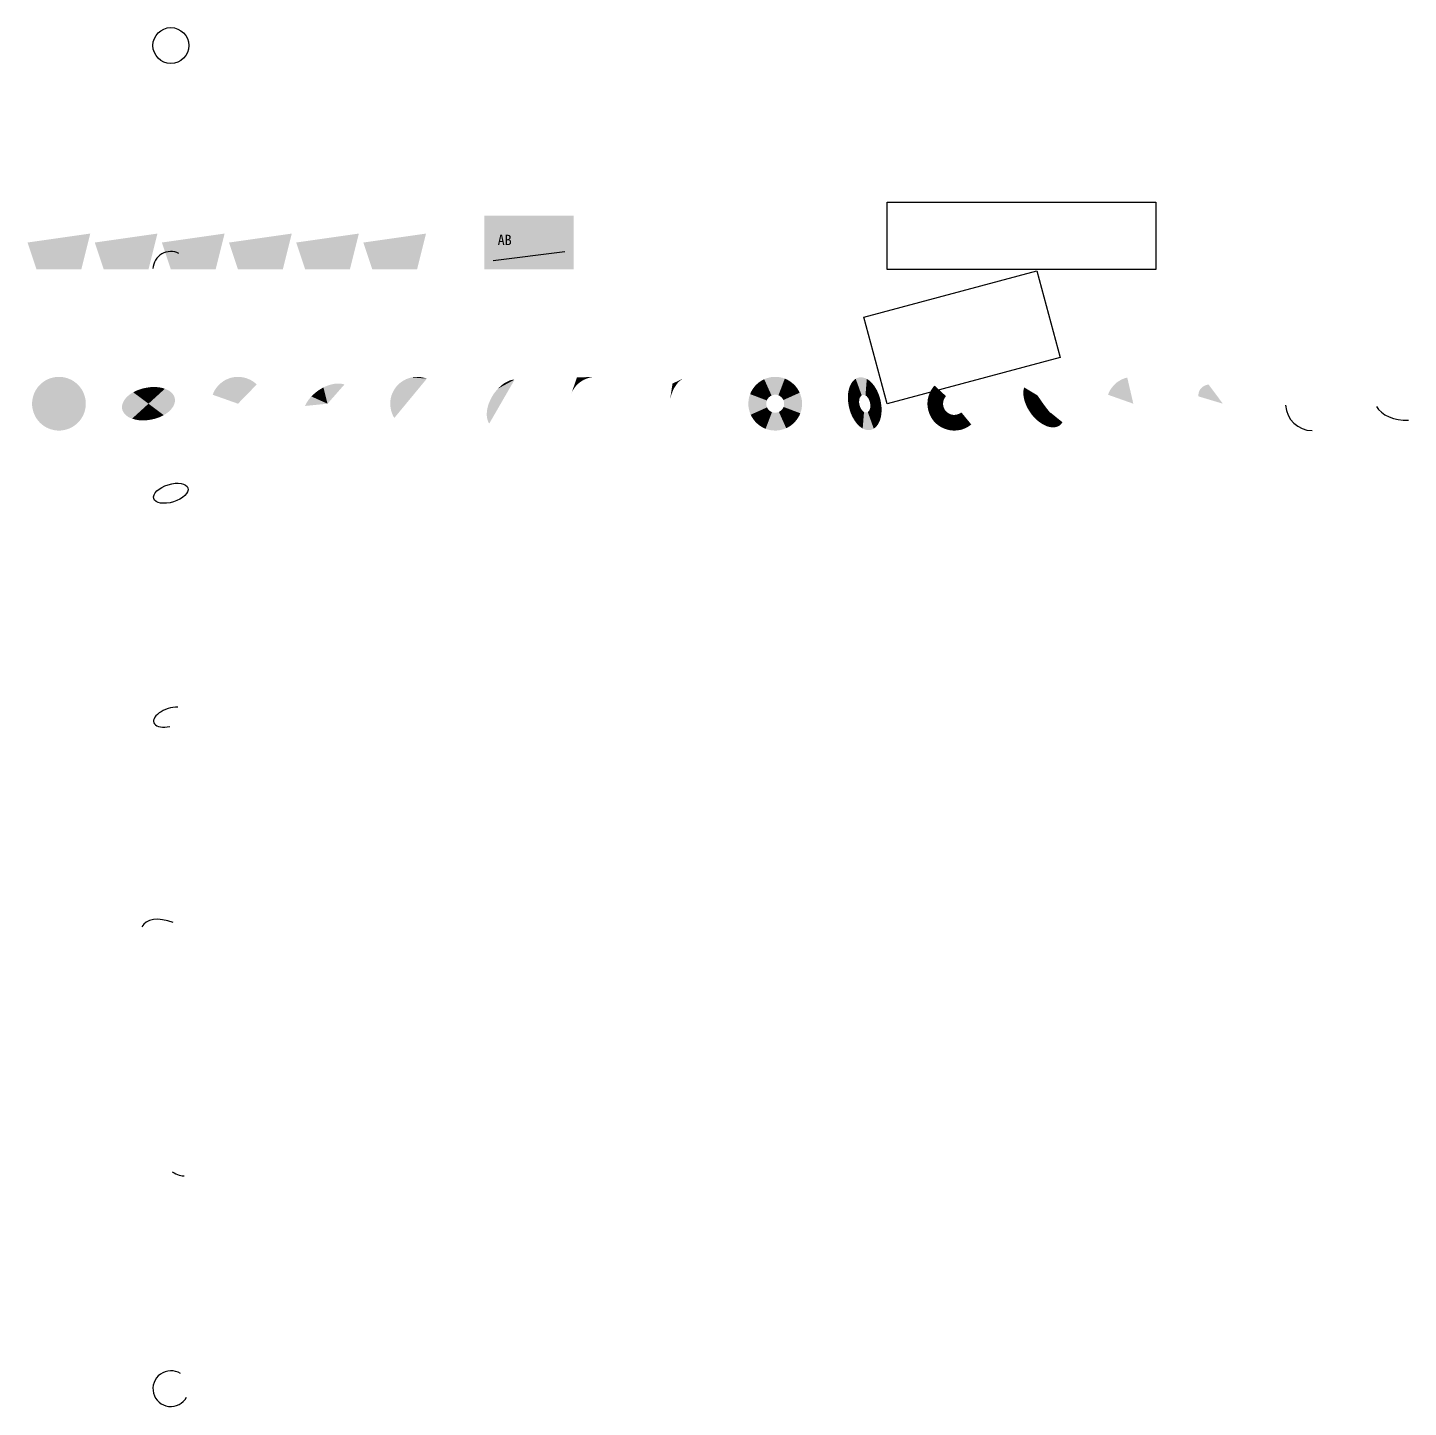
# Model space of a CAD drawing. Header units: millimetres. Extents: x -22 to 27900, y -52709 to 249.
# Drawn here: x 400 to 15822, y -52709 to -37300 of the extents above; entities that cross this region are included whole.
import ezdxf

# ---------------------------------------------------------------- set-up
doc = ezdxf.new("R2010")
doc.units = ezdxf.units.MM
doc.layers.add('0-0', color=7, linetype='Continuous')
doc.layers.add('2-0', color=7, linetype='Continuous')
doc.styles.add('ＭＳ ゴシック', font='msgothic.ttc')
picture_1 = doc.add_image_def('image1.bmp', size_in_pixel=(40, 10))
picture_2 = doc.add_image_def('image2.bmp', size_in_pixel=(1000, 500))

# ---------------------------------------------------------------- blocks, each defined once
blk = doc.blocks.new('JW_NHOM_2_TL_1-20')
at = {"layer": '2-0', "color": 7}
blk.add_circle((800, -15000), 80, dxfattribs=at)
for centre, start, end in [((800, -16000), 63.02536, 177.61692), ((800, -21000), 57.29578, 331.35211)]:
    blk.add_arc(centre, 80, start, end, dxfattribs=at)
blk.add_ellipse((800, -17000), major_axis=(76.4, 23.6), ratio=0.5, dxfattribs=at)
for centre, major_axis, ratio, start_param, end_param in [((800, -18000), (76.4, 23.6), 0.5, 1, 4.5), ((800, -19000), (-128.3, 65.3), 0.555556, 4.912389, 0.029204), ((800, -20000), (66, -45.2), 0.3, 5, 6)]:
    blk.add_ellipse(centre, major_axis=major_axis, ratio=ratio, start_param=start_param, end_param=end_param, dxfattribs=at)

msp = doc.modelspace()

# ---------------------------------------------------------------- linework, layer by layer
at = {"layer": '0-0', "color": 7}
msp.add_line((5600, -39900), (6400, -39800), dxfattribs=at)
at = {"layer": '0-0', "color": 0, "true_color": 0xd0e2f1}
msp.add_arc((14750, -41500), 300, 183.3465, 269.2902, dxfattribs=at)
at = {"layer": '0-0', "color": 0, "true_color": 0x000302}
msp.add_ellipse((15750, -41500), major_axis=(-297, 42), ratio=0.6, start_param=0.4, end_param=1.9, dxfattribs=at)
at = {"layer": '0-0', "color": 0, "true_color": 0x808080}
msp.add_solid([(5500, -40000), (6500, -40000), (5500, -39400), (6500, -39400)], dxfattribs=at)
at = {"layer": '0-0', "color": 4}
msp.add_solid([(500, -40000), (1000, -40000), (400, -39700), (1100, -39600)], dxfattribs=at)
at = {"layer": '0-0', "color": 7}
msp.add_solid([(1250, -40000), (1750, -40000), (1150, -39700), (1850, -39600)], dxfattribs=at)
at = {"layer": '0-0', "color": 3}
msp.add_solid([(2000, -40000), (2500, -40000), (1900, -39700), (2600, -39600)], dxfattribs=at)
at = {"layer": '0-0', "color": 2}
msp.add_solid([(2750, -40000), (3250, -40000), (2650, -39700), (3350, -39600)], dxfattribs=at)
at = {"layer": '0-0', "color": 1}
msp.add_solid([(3500, -40000), (4000, -40000), (3400, -39700), (4100, -39600)], dxfattribs=at)
at = {"layer": '0-0', "color": 0, "true_color": 0xc08030}
msp.add_solid([(4250, -40000), (4750, -40000), (4150, -39700), (4850, -39600)], dxfattribs=at)
at = {"layer": '0-0', "color": 0, "true_color": 0x302010}
for points in [[(750, -41500), (518, -41310), (501, -41333)], [(750, -41500), (538, -41288), (518, -41310)], [(750, -41500), (560, -41268), (538, -41288)], [(750, -41500), (583, -41251), (560, -41268)], [(750, -41500), (609, -41235), (583, -41251)], [(750, -41500), (635, -41223), (609, -41235)], [(750, -41500), (663, -41213), (635, -41223)], [(750, -41500), (691, -41206), (663, -41213)], [(750, -41500), (721, -41201), (691, -41206)], [(750, -41500), (750, -41200), (721, -41201)], [(750, -41500), (779, -41201), (750, -41200)], [(750, -41500), (809, -41206), (779, -41201)], [(750, -41500), (837, -41213), (809, -41206)], [(750, -41500), (865, -41223), (837, -41213)], [(750, -41500), (891, -41235), (865, -41223)], [(750, -41500), (917, -41251), (891, -41235)], [(750, -41500), (940, -41268), (917, -41251)], [(750, -41500), (962, -41288), (940, -41268)], [(750, -41500), (982, -41310), (962, -41288)], [(750, -41500), (999, -41333), (982, -41310)], [(750, -41500), (451, -41471), (450, -41500)], [(750, -41500), (456, -41441), (451, -41471)], [(750, -41500), (463, -41413), (456, -41441)], [(750, -41500), (473, -41385), (463, -41413)], [(750, -41500), (485, -41359), (473, -41385)], [(750, -41500), (501, -41333), (485, -41359)], [(750, -41500), (1015, -41359), (999, -41333)], [(750, -41500), (1027, -41385), (1015, -41359)], [(750, -41500), (1037, -41413), (1027, -41385)], [(750, -41500), (1044, -41441), (1037, -41413)], [(750, -41500), (1049, -41471), (1044, -41441)], [(750, -41500), (1050, -41500), (1049, -41471)], [(750, -41500), (450, -41500), (451, -41529)], [(750, -41500), (451, -41529), (456, -41559)], [(750, -41500), (456, -41559), (463, -41587)], [(750, -41500), (463, -41587), (473, -41615)], [(750, -41500), (473, -41615), (485, -41641)], [(750, -41500), (485, -41641), (501, -41667)], [(750, -41500), (501, -41667), (518, -41690)], [(750, -41500), (518, -41690), (538, -41712)], [(750, -41500), (538, -41712), (560, -41732)], [(750, -41500), (560, -41732), (583, -41749)], [(750, -41500), (583, -41749), (609, -41765)], [(750, -41500), (609, -41765), (635, -41777)], [(750, -41500), (635, -41777), (663, -41787)], [(750, -41500), (663, -41787), (691, -41794)], [(750, -41500), (691, -41794), (721, -41799)], [(750, -41500), (721, -41799), (750, -41800)], [(750, -41500), (750, -41800), (779, -41799)], [(750, -41500), (779, -41799), (809, -41794)], [(750, -41500), (809, -41794), (837, -41787)], [(750, -41500), (837, -41787), (865, -41777)], [(750, -41500), (865, -41777), (891, -41765)], [(750, -41500), (891, -41765), (917, -41749)], [(750, -41500), (917, -41749), (940, -41732)], [(750, -41500), (940, -41732), (962, -41712)], [(750, -41500), (962, -41712), (982, -41690)], [(750, -41500), (982, -41690), (999, -41667)], [(750, -41500), (999, -41667), (1015, -41641)], [(750, -41500), (1015, -41641), (1027, -41615)], [(750, -41500), (1027, -41615), (1037, -41587)], [(750, -41500), (1037, -41587), (1044, -41559)], [(750, -41500), (1044, -41559), (1049, -41529)], [(750, -41500), (1049, -41529), (1050, -41500)]]:
    msp.add_solid(points, dxfattribs=at)
at = {"layer": '0-0', "color": 0, "true_color": 0x604020}
for points in [[(1750, -41500), (1686, -41330), (1658, -41339)], [(1750, -41500), (1714, -41324), (1686, -41330)], [(1750, -41500), (1743, -41319), (1714, -41324)], [(1750, -41500), (1772, -41315), (1743, -41319)], [(1750, -41500), (1857, -41316), (1829, -41314)], [(1750, -41500), (1829, -41314), (1801, -41314)], [(1750, -41500), (1801, -41314), (1772, -41315)], [(1750, -41500), (1884, -41320), (1857, -41316)], [(1750, -41500), (1909, -41326), (1884, -41320)], [(1750, -41500), (1933, -41333), (1909, -41326)], [(1750, -41500), (1474, -41469), (1465, -41488)], [(1750, -41500), (1486, -41452), (1474, -41469)], [(1750, -41500), (1500, -41434), (1486, -41452)], [(1750, -41500), (1517, -41417), (1500, -41434)], [(1750, -41500), (1536, -41401), (1517, -41417)], [(1750, -41500), (1557, -41386), (1536, -41401)], [(1750, -41500), (1580, -41373), (1557, -41386)], [(1750, -41500), (1604, -41360), (1580, -41373)], [(1750, -41500), (1630, -41348), (1604, -41360)], [(1750, -41500), (1658, -41339), (1630, -41348)], [(1750, -41500), (1955, -41342), (1933, -41333)], [(1750, -41500), (1975, -41352), (1955, -41342)], [(1750, -41500), (1992, -41364), (1975, -41352)], [(1750, -41500), (2008, -41377), (1992, -41364)], [(1750, -41500), (2021, -41392), (2008, -41377)], [(1750, -41500), (2031, -41407), (2021, -41392)], [(1750, -41500), (2039, -41423), (2031, -41407)], [(1750, -41500), (2044, -41440), (2039, -41423)], [(1750, -41500), (2046, -41458), (2044, -41440)], [(1750, -41500), (2045, -41476), (2046, -41458)], [(1750, -41500), (2042, -41494), (2045, -41476)], [(1750, -41500), (1455, -41524), (1454, -41542)], [(1750, -41500), (1454, -41542), (1456, -41560)], [(1750, -41500), (1458, -41506), (1455, -41524)], [(1750, -41500), (1456, -41560), (1461, -41577)], [(1750, -41500), (1465, -41488), (1458, -41506)], [(1750, -41500), (1461, -41577), (1469, -41593)], [(1750, -41500), (1469, -41593), (1479, -41608)], [(1750, -41500), (1479, -41608), (1492, -41623)], [(1750, -41500), (1492, -41623), (1508, -41636)], [(1750, -41500), (1508, -41636), (1525, -41648)], [(1750, -41500), (1525, -41648), (1545, -41658)], [(1750, -41500), (1545, -41658), (1567, -41667)], [(1750, -41500), (1567, -41667), (1591, -41674)], [(1750, -41500), (1591, -41674), (1616, -41680)], [(1750, -41500), (1616, -41680), (1643, -41684)], [(1750, -41500), (1643, -41684), (1671, -41686)], [(1750, -41500), (1671, -41686), (1699, -41686)], [(1750, -41500), (1699, -41686), (1728, -41685)], [(1750, -41500), (1728, -41685), (1757, -41681)], [(1750, -41500), (2035, -41512), (2042, -41494)], [(1750, -41500), (1757, -41681), (1786, -41676)], [(1750, -41500), (1786, -41676), (1814, -41670)], [(1750, -41500), (1814, -41670), (1842, -41661)], [(1750, -41500), (1842, -41661), (1870, -41652)], [(1750, -41500), (1870, -41652), (1896, -41640)], [(1750, -41500), (1896, -41640), (1920, -41627)], [(1750, -41500), (1920, -41627), (1943, -41614)], [(1750, -41500), (1943, -41614), (1964, -41599)], [(1750, -41500), (1964, -41599), (1983, -41583)], [(1750, -41500), (1983, -41583), (2000, -41566)], [(1750, -41500), (2000, -41566), (2014, -41548)], [(1750, -41500), (2014, -41548), (2026, -41531)], [(1750, -41500), (2026, -41531), (2035, -41512)]]:
    msp.add_solid(points, dxfattribs=at)
at = {"layer": '0-0', "color": 0, "true_color": 0x906030}
for points in [[(2750, -41500), (2507, -41324), (2491, -41348)], [(2750, -41500), (2525, -41302), (2507, -41324)], [(2750, -41500), (2545, -41281), (2525, -41302)], [(2750, -41500), (2567, -41263), (2545, -41281)], [(2750, -41500), (2590, -41246), (2567, -41263)], [(2750, -41500), (2615, -41232), (2590, -41246)], [(2750, -41500), (2641, -41221), (2615, -41232)], [(2750, -41500), (2668, -41211), (2641, -41221)], [(2750, -41500), (2696, -41205), (2668, -41211)], [(2750, -41500), (2724, -41201), (2696, -41205)], [(2750, -41500), (2753, -41200), (2724, -41201)], [(2750, -41500), (2781, -41202), (2753, -41200)], [(2750, -41500), (2809, -41206), (2781, -41202)], [(2750, -41500), (2837, -41213), (2809, -41206)], [(2750, -41500), (2864, -41223), (2837, -41213)], [(2750, -41500), (2890, -41235), (2864, -41223)], [(2750, -41500), (2914, -41249), (2890, -41235)], [(2750, -41500), (2938, -41266), (2914, -41249)], [(2750, -41500), (2959, -41285), (2938, -41266)], [(2750, -41500), (2478, -41373), (2467, -41400)], [(2750, -41500), (2491, -41348), (2478, -41373)]]:
    msp.add_solid(points, dxfattribs=at)
at = {"layer": '0-0', "color": 0, "true_color": 0xc08040}
for points in [[(3750, -41500), (3704, -41318), (3680, -41332)], [(3750, -41500), (3730, -41306), (3704, -41318)], [(3750, -41500), (3755, -41296), (3730, -41306)], [(3750, -41500), (3899, -41277), (3877, -41275)], [(3750, -41500), (3877, -41275), (3854, -41275)], [(3750, -41500), (3854, -41275), (3830, -41277)], [(3750, -41500), (3920, -41280), (3899, -41277)], [(3750, -41500), (3830, -41277), (3806, -41282)], [(3750, -41500), (3938, -41286), (3920, -41280)], [(3750, -41500), (3806, -41282), (3781, -41288)], [(3750, -41500), (3781, -41288), (3755, -41296)], [(3750, -41500), (3521, -41482), (3509, -41503)], [(3750, -41500), (3535, -41460), (3521, -41482)], [(3750, -41500), (3551, -41440), (3535, -41460)], [(3750, -41500), (3569, -41419), (3551, -41440)], [(3750, -41500), (3589, -41400), (3569, -41419)], [(3750, -41500), (3610, -41381), (3589, -41400)], [(3750, -41500), (3632, -41363), (3610, -41381)], [(3750, -41500), (3655, -41347), (3632, -41363)], [(3750, -41500), (3680, -41332), (3655, -41347)], [(3750, -41500), (3509, -41503), (3499, -41525)]]:
    msp.add_solid(points, dxfattribs=at)
at = {"layer": '0-0', "color": 0, "true_color": 0xf0a050}
for points in [[(4859, -41220), (4452, -41466), (4450, -41494)], [(4859, -41220), (4450, -41494), (4451, -41523)], [(4859, -41220), (4451, -41523), (4455, -41552)], [(4859, -41220), (4457, -41437), (4452, -41466)], [(4859, -41220), (4455, -41552), (4461, -41580)], [(4859, -41220), (4464, -41409), (4457, -41437)], [(4859, -41220), (4461, -41580), (4470, -41607)], [(4859, -41220), (4474, -41382), (4464, -41409)], [(4859, -41220), (4470, -41607), (4481, -41634)], [(4859, -41220), (4487, -41356), (4474, -41382)], [(4859, -41220), (4481, -41634), (4496, -41659)], [(4859, -41220), (4502, -41332), (4487, -41356)], [(4859, -41220), (4519, -41309), (4502, -41332)], [(4859, -41220), (4538, -41287), (4519, -41309)], [(4859, -41220), (4560, -41268), (4538, -41287)], [(4859, -41220), (4583, -41251), (4560, -41268)], [(4859, -41220), (4608, -41236), (4583, -41251)], [(4859, -41220), (4634, -41223), (4608, -41236)], [(4859, -41220), (4661, -41214), (4634, -41223)], [(4859, -41220), (4689, -41206), (4661, -41214)], [(4859, -41220), (4717, -41202), (4689, -41206)], [(4859, -41220), (4746, -41200), (4717, -41202)], [(4859, -41220), (4775, -41201), (4746, -41200)], [(4859, -41220), (4803, -41205), (4775, -41201)], [(4859, -41220), (4831, -41211), (4803, -41205)], [(4859, -41220), (4859, -41220), (4831, -41211)]]:
    msp.add_solid(points, dxfattribs=at)
at = {"layer": '0-0', "color": 0, "true_color": 0x20c160}
for points in [[(5840, -41230), (5529, -41601), (5528, -41625)], [(5840, -41230), (5528, -41625), (5530, -41648)], [(5840, -41230), (5531, -41577), (5529, -41601)], [(5840, -41230), (5530, -41648), (5534, -41669)], [(5840, -41230), (5536, -41552), (5531, -41577)], [(5840, -41230), (5534, -41669), (5539, -41688)], [(5840, -41230), (5542, -41526), (5536, -41552)], [(5840, -41230), (5539, -41688), (5547, -41706)], [(5840, -41230), (5550, -41500), (5542, -41526)], [(5840, -41230), (5547, -41706), (5556, -41722)], [(5840, -41230), (5561, -41474), (5550, -41500)], [(5840, -41230), (5573, -41448), (5561, -41474)], [(5840, -41230), (5586, -41423), (5573, -41448)], [(5840, -41230), (5601, -41398), (5586, -41423)], [(5840, -41230), (5618, -41375), (5601, -41398)], [(5840, -41230), (5636, -41352), (5618, -41375)], [(5840, -41230), (5654, -41331), (5636, -41352)], [(5840, -41230), (5674, -41312), (5654, -41331)], [(5840, -41230), (5694, -41294), (5674, -41312)], [(5840, -41230), (5715, -41278), (5694, -41294)], [(5840, -41230), (5736, -41264), (5715, -41278)], [(5840, -41230), (5758, -41253), (5736, -41264)], [(5840, -41230), (5779, -41243), (5758, -41253)], [(5840, -41230), (5800, -41236), (5779, -41243)], [(5840, -41230), (5820, -41232), (5800, -41236)], [(5840, -41230), (5840, -41230), (5820, -41232)]]:
    msp.add_solid(points, dxfattribs=at)
at = {"layer": '0-0', "color": 0, "true_color": 0x50e170}
for points in [[(6536, -41206), (6478, -41374), (6467, -41400)], [(6536, -41206), (6491, -41349), (6478, -41374)], [(6536, -41206), (6506, -41326), (6491, -41349)], [(6536, -41206), (6523, -41304), (6506, -41326)], [(6536, -41206), (6542, -41284), (6523, -41304)], [(6536, -41206), (6741, -41200), (6714, -41202)], [(6536, -41206), (6714, -41202), (6686, -41207)], [(6536, -41206), (6686, -41207), (6660, -41214)], [(6536, -41206), (6660, -41214), (6634, -41223)], [(6536, -41206), (6634, -41223), (6609, -41235)], [(6536, -41206), (6609, -41235), (6585, -41250)], [(6536, -41206), (6585, -41250), (6562, -41266)], [(6536, -41206), (6562, -41266), (6542, -41284)]]:
    msp.add_solid(points, dxfattribs=at)
at = {"layer": '0-0', "color": 0, "true_color": 0x800181}
for points in [[(7603, -41275), (7576, -41451), (7571, -41478)], [(7603, -41275), (7583, -41424), (7576, -41451)], [(7603, -41275), (7591, -41398), (7583, -41424)], [(7603, -41275), (7600, -41373), (7591, -41398)], [(7603, -41275), (7610, -41348), (7600, -41373)], [(7603, -41275), (7728, -41216), (7711, -41225)], [(7603, -41275), (7711, -41225), (7695, -41237)], [(7603, -41275), (7695, -41237), (7679, -41250)], [(7603, -41275), (7679, -41250), (7663, -41266)], [(7603, -41275), (7663, -41266), (7649, -41284)], [(7603, -41275), (7649, -41284), (7635, -41304)], [(7603, -41275), (7635, -41304), (7622, -41325)], [(7603, -41275), (7622, -41325), (7610, -41348)]]:
    msp.add_solid(points, dxfattribs=at)
at = {"layer": '0-0', "color": 0, "true_color": 0xb02191}
for points in [[(8513, -41317), (8496, -41341), (8671, -41439), (8665, -41447)], [(8532, -41294), (8513, -41317), (8677, -41431), (8671, -41439)], [(8553, -41274), (8532, -41294), (8684, -41425), (8677, -41431)], [(8576, -41256), (8553, -41274), (8692, -41419), (8684, -41425)], [(8601, -41240), (8576, -41256), (8700, -41413), (8692, -41419)], [(8627, -41226), (8601, -41240), (8709, -41409), (8700, -41413)], [(8655, -41216), (8627, -41226), (8718, -41405), (8709, -41409)], [(8683, -41208), (8655, -41216), (8728, -41403), (8718, -41405)], [(8712, -41202), (8683, -41208), (8737, -41401), (8728, -41403)], [(8741, -41200), (8712, -41202), (8747, -41400), (8737, -41401)], [(8771, -41201), (8741, -41200), (8757, -41400), (8747, -41400)], [(8800, -41204), (8771, -41201), (8767, -41401), (8757, -41400)], [(8829, -41210), (8800, -41204), (8776, -41403), (8767, -41401)], [(8857, -41220), (8829, -41210), (8786, -41407), (8776, -41403)], [(8884, -41231), (8857, -41220), (8795, -41410), (8786, -41407)], [(8909, -41246), (8884, -41231), (8803, -41415), (8795, -41410)], [(8933, -41263), (8909, -41246), (8811, -41421), (8803, -41415)], [(8956, -41282), (8933, -41263), (8819, -41427), (8811, -41421)], [(8976, -41303), (8956, -41282), (8825, -41434), (8819, -41427)], [(8994, -41326), (8976, -41303), (8831, -41442), (8825, -41434)], [(9010, -41351), (8994, -41326), (8837, -41450), (8831, -41442)], [(8451, -41479), (8450, -41509), (8650, -41493), (8650, -41503)], [(8454, -41450), (8451, -41479), (8651, -41483), (8650, -41493)], [(8460, -41421), (8454, -41450), (8653, -41474), (8651, -41483)], [(8470, -41393), (8460, -41421), (8657, -41464), (8653, -41474)], [(8481, -41366), (8470, -41393), (8660, -41455), (8657, -41464)], [(8496, -41341), (8481, -41366), (8665, -41447), (8660, -41455)], [(9024, -41377), (9010, -41351), (8841, -41459), (8837, -41450)], [(9034, -41405), (9024, -41377), (8845, -41468), (8841, -41459)], [(9042, -41433), (9034, -41405), (8847, -41478), (8845, -41468)], [(9048, -41462), (9042, -41433), (8849, -41487), (8847, -41478)], [(9050, -41491), (9048, -41462), (8850, -41497), (8849, -41487)], [(8450, -41509), (8452, -41538), (8650, -41503), (8651, -41513)], [(8452, -41538), (8458, -41567), (8651, -41513), (8653, -41522)], [(8458, -41567), (8466, -41595), (8653, -41522), (8655, -41532)], [(8466, -41595), (8476, -41623), (8655, -41532), (8659, -41541)], [(8476, -41623), (8490, -41649), (8659, -41541), (8663, -41550)], [(8490, -41649), (8506, -41674), (8663, -41550), (8669, -41558)], [(8506, -41674), (8524, -41697), (8669, -41558), (8675, -41566)], [(8524, -41697), (8544, -41718), (8675, -41566), (8681, -41573)], [(8544, -41718), (8567, -41737), (8681, -41573), (8689, -41579)], [(8567, -41737), (8591, -41754), (8689, -41579), (8697, -41585)], [(8591, -41754), (8616, -41769), (8697, -41585), (8705, -41590)], [(8616, -41769), (8643, -41780), (8705, -41590), (8714, -41593)], [(8643, -41780), (8671, -41790), (8714, -41593), (8724, -41597)], [(8671, -41790), (8700, -41796), (8724, -41597), (8733, -41599)], [(8700, -41796), (8729, -41799), (8733, -41599), (8743, -41600)], [(8729, -41799), (8759, -41800), (8743, -41600), (8753, -41600)], [(8759, -41800), (8788, -41798), (8753, -41600), (8763, -41599)], [(8788, -41798), (8817, -41792), (8763, -41599), (8772, -41597)], [(8817, -41792), (8845, -41784), (8772, -41597), (8782, -41595)], [(8845, -41784), (8873, -41774), (8782, -41595), (8791, -41591)], [(8873, -41774), (8899, -41760), (8791, -41591), (8800, -41587)], [(8899, -41760), (8924, -41744), (8800, -41587), (8808, -41581)], [(8924, -41744), (8947, -41726), (8808, -41581), (8816, -41575)], [(8947, -41726), (8968, -41706), (8816, -41575), (8823, -41569)], [(8968, -41706), (8987, -41683), (8823, -41569), (8829, -41561)], [(8987, -41683), (9004, -41659), (8829, -41561), (8835, -41553)], [(9004, -41659), (9019, -41634), (8835, -41553), (8840, -41545)], [(9019, -41634), (9030, -41607), (8840, -41545), (8843, -41536)], [(9030, -41607), (9040, -41579), (8843, -41536), (8847, -41526)], [(9040, -41579), (9046, -41550), (8847, -41526), (8849, -41517)], [(9046, -41550), (9049, -41521), (8849, -41517), (8850, -41507)], [(9049, -41521), (9050, -41491), (8850, -41507), (8850, -41497)]]:
    msp.add_solid(points, dxfattribs=at)
at = {"layer": '0-0', "color": 0, "true_color": 0xe041a1}
for points in [[(9578, -41322), (9571, -41346), (9693, -41441), (9690, -41449)], [(9586, -41300), (9578, -41322), (9695, -41433), (9693, -41441)], [(9596, -41280), (9586, -41300), (9699, -41427), (9695, -41433)], [(9607, -41262), (9596, -41280), (9702, -41421), (9699, -41427)], [(9620, -41246), (9607, -41262), (9707, -41415), (9702, -41421)], [(9634, -41232), (9620, -41246), (9711, -41411), (9707, -41415)], [(9649, -41221), (9634, -41232), (9716, -41407), (9711, -41411)], [(9665, -41213), (9649, -41221), (9722, -41404), (9716, -41407)], [(9682, -41208), (9665, -41213), (9727, -41403), (9722, -41404)], [(9699, -41205), (9682, -41208), (9733, -41402), (9727, -41403)], [(9717, -41205), (9699, -41205), (9739, -41402), (9733, -41402)], [(9736, -41209), (9717, -41205), (9745, -41403), (9739, -41402)], [(9754, -41214), (9736, -41209), (9751, -41405), (9745, -41403)], [(9773, -41223), (9754, -41214), (9758, -41408), (9751, -41405)], [(9791, -41234), (9773, -41223), (9764, -41411), (9758, -41408)], [(9809, -41248), (9791, -41234), (9770, -41416), (9764, -41411)], [(9826, -41264), (9809, -41248), (9775, -41421), (9770, -41416)], [(9842, -41283), (9826, -41264), (9781, -41428), (9775, -41421)], [(9858, -41304), (9842, -41283), (9786, -41435), (9781, -41428)], [(9872, -41326), (9858, -41304), (9791, -41442), (9786, -41435)], [(9886, -41350), (9872, -41326), (9795, -41450), (9791, -41442)], [(9563, -41398), (9562, -41426), (9688, -41466), (9687, -41475)], [(9562, -41426), (9562, -41454), (9687, -41475), (9687, -41485)], [(9562, -41454), (9565, -41483), (9687, -41485), (9688, -41494)], [(9566, -41372), (9563, -41398), (9689, -41457), (9688, -41466)], [(9565, -41483), (9569, -41512), (9688, -41494), (9690, -41504)], [(9571, -41346), (9566, -41372), (9690, -41449), (9689, -41457)], [(9898, -41376), (9886, -41350), (9799, -41459), (9795, -41450)], [(9909, -41403), (9898, -41376), (9803, -41468), (9799, -41459)], [(9918, -41431), (9909, -41403), (9806, -41477), (9803, -41468)], [(9925, -41459), (9918, -41431), (9808, -41486), (9806, -41477)], [(9931, -41488), (9925, -41459), (9810, -41496), (9808, -41486)], [(9569, -41512), (9575, -41541), (9690, -41504), (9692, -41514)], [(9575, -41541), (9582, -41569), (9692, -41514), (9694, -41523)], [(9582, -41569), (9591, -41597), (9694, -41523), (9697, -41532)], [(9591, -41597), (9602, -41624), (9697, -41532), (9701, -41541)], [(9602, -41624), (9614, -41650), (9701, -41541), (9705, -41550)], [(9614, -41650), (9628, -41674), (9705, -41550), (9709, -41558)], [(9628, -41674), (9642, -41696), (9709, -41558), (9714, -41565)], [(9642, -41696), (9658, -41717), (9714, -41565), (9719, -41572)], [(9658, -41717), (9674, -41736), (9719, -41572), (9725, -41579)], [(9674, -41736), (9691, -41752), (9725, -41579), (9730, -41584)], [(9691, -41752), (9709, -41766), (9730, -41584), (9736, -41589)], [(9709, -41766), (9727, -41777), (9736, -41589), (9742, -41592)], [(9727, -41777), (9746, -41786), (9742, -41592), (9749, -41595)], [(9746, -41786), (9764, -41791), (9749, -41595), (9755, -41597)], [(9764, -41791), (9783, -41795), (9755, -41597), (9761, -41598)], [(9783, -41795), (9801, -41795), (9761, -41598), (9767, -41598)], [(9801, -41795), (9818, -41792), (9767, -41598), (9773, -41597)], [(9818, -41792), (9835, -41787), (9773, -41597), (9778, -41596)], [(9835, -41787), (9851, -41779), (9778, -41596), (9784, -41593)], [(9851, -41779), (9866, -41768), (9784, -41593), (9789, -41589)], [(9866, -41768), (9880, -41754), (9789, -41589), (9793, -41585)], [(9880, -41754), (9893, -41738), (9793, -41585), (9798, -41579)], [(9893, -41738), (9904, -41720), (9798, -41579), (9801, -41573)], [(9904, -41720), (9914, -41700), (9801, -41573), (9805, -41567)], [(9914, -41700), (9922, -41678), (9805, -41567), (9807, -41559)], [(9922, -41678), (9929, -41654), (9807, -41559), (9810, -41551)], [(9935, -41517), (9931, -41488), (9812, -41506), (9810, -41496)], [(9929, -41654), (9934, -41628), (9810, -41551), (9811, -41543)], [(9934, -41628), (9937, -41602), (9811, -41543), (9812, -41534)], [(9938, -41546), (9935, -41517), (9813, -41515), (9812, -41506)], [(9937, -41602), (9938, -41574), (9812, -41534), (9813, -41525)], [(9938, -41574), (9938, -41546), (9813, -41525), (9813, -41515)]]:
    msp.add_solid(points, dxfattribs=at)
at = {"layer": '0-0', "color": 0, "true_color": 0x1062b1}
for points in [[(10510, -41320), (10494, -41344), (10650, -41425), (10643, -41435)], [(10529, -41297), (10510, -41320), (10658, -41416), (10650, -41425)], [(10451, -41481), (10450, -41510), (10625, -41492), (10625, -41504)], [(10454, -41452), (10451, -41481), (10627, -41480), (10625, -41492)], [(10460, -41424), (10454, -41452), (10629, -41468), (10627, -41480)], [(10469, -41396), (10460, -41424), (10633, -41457), (10629, -41468)], [(10480, -41369), (10469, -41396), (10638, -41445), (10633, -41457)], [(10494, -41344), (10480, -41369), (10643, -41435), (10638, -41445)], [(10450, -41510), (10453, -41539), (10625, -41504), (10626, -41516)], [(10453, -41539), (10458, -41567), (10626, -41516), (10628, -41528)], [(10458, -41567), (10466, -41595), (10628, -41528), (10631, -41540)], [(10466, -41595), (10476, -41622), (10631, -41540), (10636, -41551)], [(10476, -41622), (10489, -41648), (10636, -41551), (10641, -41562)], [(10489, -41648), (10505, -41673), (10641, -41562), (10648, -41572)], [(10505, -41673), (10522, -41696), (10648, -41572), (10655, -41581)], [(10522, -41696), (10542, -41717), (10655, -41581), (10664, -41590)], [(10542, -41717), (10564, -41736), (10664, -41590), (10673, -41598)], [(10564, -41736), (10588, -41752), (10673, -41598), (10682, -41605)], [(10588, -41752), (10613, -41767), (10682, -41605), (10693, -41611)], [(10613, -41767), (10640, -41779), (10693, -41611), (10704, -41616)], [(10640, -41779), (10667, -41788), (10704, -41616), (10715, -41620)], [(10667, -41788), (10695, -41795), (10715, -41620), (10727, -41623)], [(10695, -41795), (10724, -41799), (10727, -41623), (10739, -41625)], [(10724, -41799), (10753, -41800), (10739, -41625), (10751, -41625)], [(10753, -41800), (10782, -41798), (10751, -41625), (10763, -41624)], [(10782, -41798), (10811, -41794), (10763, -41624), (10775, -41622)], [(10811, -41794), (10839, -41787), (10775, -41622), (10787, -41619)], [(10839, -41787), (10866, -41777), (10787, -41619), (10798, -41615)], [(10866, -41777), (10892, -41764), (10798, -41615), (10809, -41610)], [(10892, -41764), (10917, -41749), (10809, -41610), (10820, -41604)], [(10917, -41749), (10940, -41732), (10820, -41604), (10829, -41597)]]:
    msp.add_solid(points, dxfattribs=at)
at = {"layer": '0-0', "color": 0, "true_color": 0x4082c1}
for points in [[(11531, -41318), (11525, -41337), (11681, -41408), (11683, -41413)], [(11522, -41358), (11521, -41380), (11687, -41418), (11691, -41424)], [(11521, -41380), (11522, -41404), (11691, -41424), (11695, -41431)], [(11525, -41337), (11522, -41358), (11683, -41413), (11687, -41418)], [(11522, -41404), (11526, -41428), (11695, -41431), (11700, -41438)], [(11526, -41428), (11531, -41453), (11700, -41438), (11706, -41446)], [(11531, -41453), (11538, -41478), (11706, -41446), (11712, -41455)], [(11538, -41478), (11548, -41504), (11712, -41455), (11718, -41464)], [(11548, -41504), (11559, -41530), (11718, -41464), (11724, -41473)], [(11559, -41530), (11572, -41555), (11724, -41473), (11731, -41483)], [(11572, -41555), (11587, -41580), (11731, -41483), (11738, -41492)], [(11587, -41580), (11603, -41604), (11738, -41492), (11745, -41502)], [(11603, -41604), (11620, -41627), (11745, -41502), (11752, -41512)], [(11620, -41627), (11639, -41649), (11752, -41512), (11759, -41521)], [(11639, -41649), (11659, -41669), (11759, -41521), (11767, -41531)], [(11659, -41669), (11680, -41688), (11767, -41531), (11773, -41540)], [(11680, -41688), (11701, -41705), (11773, -41540), (11780, -41549)], [(11701, -41705), (11723, -41720), (11780, -41549), (11786, -41557)], [(11723, -41720), (11745, -41733), (11786, -41557), (11792, -41565)], [(11745, -41733), (11767, -41744), (11792, -41565), (11798, -41572)], [(11767, -41744), (11789, -41753), (11798, -41572), (11803, -41579)], [(11789, -41753), (11811, -41759), (11803, -41579), (11808, -41584)], [(11811, -41759), (11832, -41763), (11808, -41584), (11812, -41589)], [(11832, -41763), (11852, -41765), (11812, -41589), (11816, -41594)], [(11852, -41765), (11871, -41764), (11816, -41594), (11818, -41597)], [(11871, -41764), (11890, -41760), (11818, -41597), (11821, -41599)], [(11890, -41760), (11906, -41754), (11821, -41599), (11822, -41601)], [(11948, -41722), (11958, -41707), (11823, -41599), (11822, -41597)], [(11906, -41754), (11922, -41746), (11822, -41601), (11823, -41601)], [(11936, -41735), (11948, -41722), (11824, -41601), (11823, -41599)], [(11922, -41746), (11936, -41735), (11823, -41601), (11824, -41601)]]:
    msp.add_solid(points, dxfattribs=at)
at = {"layer": '0-0', "color": 0, "true_color": 0x70a2d1}
for points in [[(12750, -41500), (12490, -41350), (12505, -41327)], [(12750, -41500), (12505, -41327), (12522, -41306)], [(12750, -41500), (12522, -41306), (12540, -41286)], [(12750, -41500), (12540, -41286), (12560, -41267)], [(12750, -41500), (12560, -41267), (12582, -41251)], [(12750, -41500), (12582, -41251), (12606, -41237)], [(12750, -41500), (12606, -41237), (12630, -41225)], [(12750, -41500), (12630, -41225), (12656, -41215)], [(12750, -41500), (12656, -41215), (12682, -41208)], [(12750, -41500), (12467, -41400), (12478, -41374)], [(12750, -41500), (12478, -41374), (12490, -41350)]]:
    msp.add_solid(points, dxfattribs=at)
at = {"layer": '0-0', "color": 0, "true_color": 0xa0c2e1}
for points in [[(13750, -41500), (13498, -41337), (13509, -41325)], [(13750, -41500), (13509, -41325), (13522, -41314)], [(13750, -41500), (13522, -41314), (13536, -41304)], [(13750, -41500), (13536, -41304), (13553, -41296)], [(13750, -41500), (13553, -41296), (13571, -41290)], [(13750, -41500), (13571, -41290), (13590, -41285)], [(13750, -41500), (13477, -41400), (13479, -41382)], [(13750, -41500), (13477, -41418), (13477, -41400)], [(13750, -41500), (13479, -41382), (13483, -41366)], [(13750, -41500), (13483, -41366), (13490, -41351)], [(13750, -41500), (13490, -41351), (13498, -41337)]]:
    msp.add_solid(points, dxfattribs=at)

# ---------------------------------------------------------------- block references
at = {"xscale": 2.5, "yscale": 2.5}
msp.add_blockref('JW_NHOM_2_TL_1-20', (0, 0), dxfattribs=at)

# ---------------------------------------------------------------- texts
at = {"layer": '0-0', "color": 7, "style": 'ＭＳ ゴシック'}
msp.add_text('AB', height=115.4, dxfattribs=at).set_placement((5650, -39729))

# ---------------------------------------------------------------- pictures from other files: only their frames are drawn
at = {"layer": '0-0'}
image = msp.add_image(picture_1, insert=(10000, -40000), size_in_units=(3000, 750), dxfattribs=at)
image.dxf.flags = 1
image = msp.add_image(picture_2, insert=(10000, -41500), size_in_units=(2000, 1000), rotation=15, dxfattribs=at)
image.dxf.flags = 1

doc.saveas('drawing.dxf')
